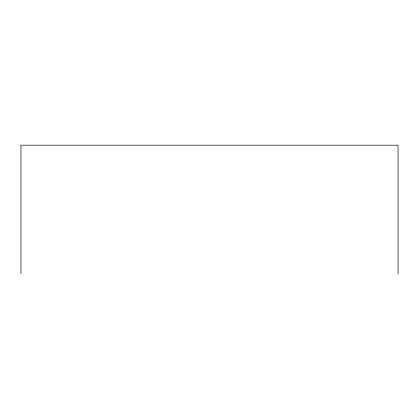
<?xml version="1.0" encoding="UTF-8"?>
<svg xmlns="http://www.w3.org/2000/svg" width="419" height="419" viewBox="0 0 419 419"><rect width="100%" height="100%" fill="white"/><g stroke="black" fill="none" stroke-linecap="round" stroke-linejoin="round"><path stroke-width="0.63" d="M398.05 273.806L398.05 145.194L20.95 145.194L20.95 273.806"/></g></svg>
